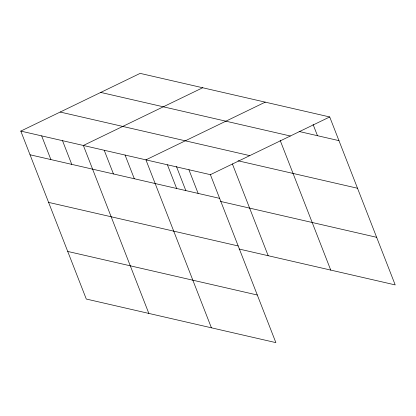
<?xml version="1.0" encoding="UTF-8"?>
<svg xmlns="http://www.w3.org/2000/svg" width="416" height="416" viewBox="0 0 416 416"><rect width="100%" height="100%" fill="white"/><g stroke="black" fill="none" stroke-linecap="round" stroke-linejoin="round"><path stroke-width="0.62" d="M20.8 131.092L210.392 174.668L275.87 342.623L86.284 299.042L20.8 131.092L140.13 73.377L329.716 116.958L395.2 284.908L239.101 249.028M202.691 87.76L83.366 145.47L148.845 313.425M265.257 102.138L145.928 159.853L211.411 327.808M210.392 174.668L329.716 116.958M299.14 131.492L338.952 140.644M100.75 92.425L290.342 136.001M60.18 112.044L249.766 155.626M238.072 160.794L357.516 188.25M30.035 154.778L219.627 198.354M220.542 201.422L376.636 237.302M48.594 202.384L238.186 245.965M67.72 251.436L257.312 295.017M313.082 124.452L317.465 135.704M280.129 140.291L330.741 270.093M232.378 163.899L268.174 255.71M188.906 169.733L198.136 193.414M176.426 166.473L185.869 190.694M167.419 164.793L176.649 188.479M125.076 155.059L134.311 178.745M104.218 150.264L113.454 173.95M62.509 140.676L71.744 164.362M41.657 135.886L50.887 159.567"/></g></svg>
